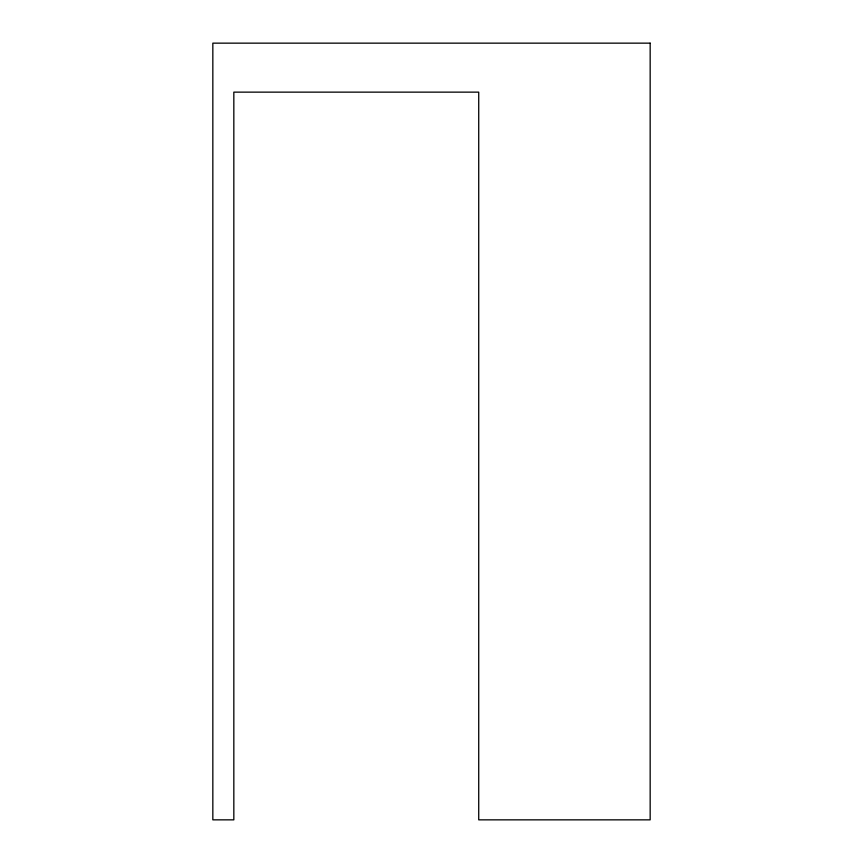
<?xml version="1.0" encoding="UTF-8"?>
<svg xmlns="http://www.w3.org/2000/svg" width="863" height="863" viewBox="0 0 863 863"><rect width="100%" height="100%" fill="white"/><g stroke="black" fill="none" stroke-linecap="round" stroke-linejoin="round"><path stroke-width="1.29" d="M650.163 43.15L212.837 43.15L212.837 819.85L233.83 819.85L233.83 92.136L478.728 92.136L478.728 819.85L650.163 819.85L650.163 43.15"/></g></svg>
